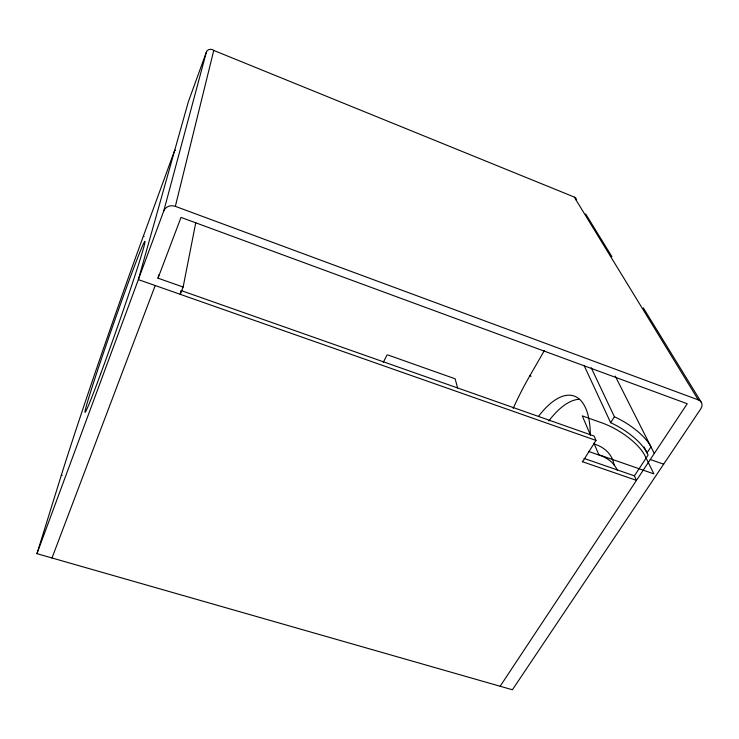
<?xml version="1.0" encoding="UTF-8"?>
<svg xmlns="http://www.w3.org/2000/svg" width="739" height="739" viewBox="0 0 739 739"><rect width="100%" height="100%" fill="white"/><g stroke="black" fill="none" stroke-linecap="round" stroke-linejoin="round"><path stroke-width="1.11" d="M576.115 199.853L576.023 198.292L575.182 197.424L213.756 50.428C211.409 48.247 207.04 49.31 206.366 52.155L188.38 101.677L138.359 279.61L595.994 440.416L582.572 461.755L636.482 480.368L634.385 475.842L584.004 458.402M595.994 440.416L594.101 436.038L181.037 290.519L180.27 294.334L183.133 287.046L195.789 222.568M183.133 287.046L158.007 278.169L158.83 274.825M574.388 197.276L698.281 399.882A8.286 6.494 -24.1 0 1 700.831 408.75L512.404 689.764L36.95 553.668L163.735 211.031A9.219 8.369 18.7 0 1 175.346 206.357L213.756 50.428M163.735 211.031L206.366 52.155M36.95 553.668L61.319 475.269A209.858 5.829 -70.7 0 1 143.32 236.268L174.755 150.119L175.559 150.423M51.998 557.973L155.218 285.531M158.007 278.169L181.027 217.395L687.224 403.743L500.137 686.254M383.282 362.387L386.894 355.21L387.716 354.914L455.122 378.793L457.607 387.966M513.189 408.362A189.258 84.505 -71.8 0 1 529.808 375.828L544.366 350.6M614.405 416.741A40.377 15.159 31.5 0 1 650.967 446.846L647.013 452.859A40.248 15.334 31.6 0 0 610.645 422.699L614.405 416.741L591.218 367.773M634.385 475.842L648.103 455.058L644.103 446.993M61.319 475.269L62.168 475.528M588.466 451.39L600.465 455.557A37.578 29.505 -17.1 0 1 617.277 470.133M593.556 443.769L595.736 444.527A37.005 29.246 -17.2 0 1 614.1 465.256M650.302 459.501L663.659 464.194M143.32 236.268L144.087 236.545M529.808 375.828L531.11 376.29M175.346 206.357L698.281 399.882M585.667 213.95L611.92 256.701M643.309 307.84L701.311 402.302M615.236 376.077L654.301 453.46M584.041 365.362L610.645 422.699M590.341 434.772L582.267 415.881L602.036 422.92A40.192 15.417 31.7 0 1 645.036 455.852L653.886 473.884L598.849 454.725L593.925 443.169M582.35 461.201L582.572 461.755M548.818 420.944A82.047 35.869 -72 0 1 579.358 399.263M538.555 416.297A82.269 35.093 -71.9 0 1 590.295 435.095M100.532 374.211A90.675 2.393 -70.7 0 0 145.029 241.644A90.675 2.393 -70.7 0 0 99.275 365.306A90.675 2.393 -70.7 0 0 100.532 374.211"/></g></svg>
